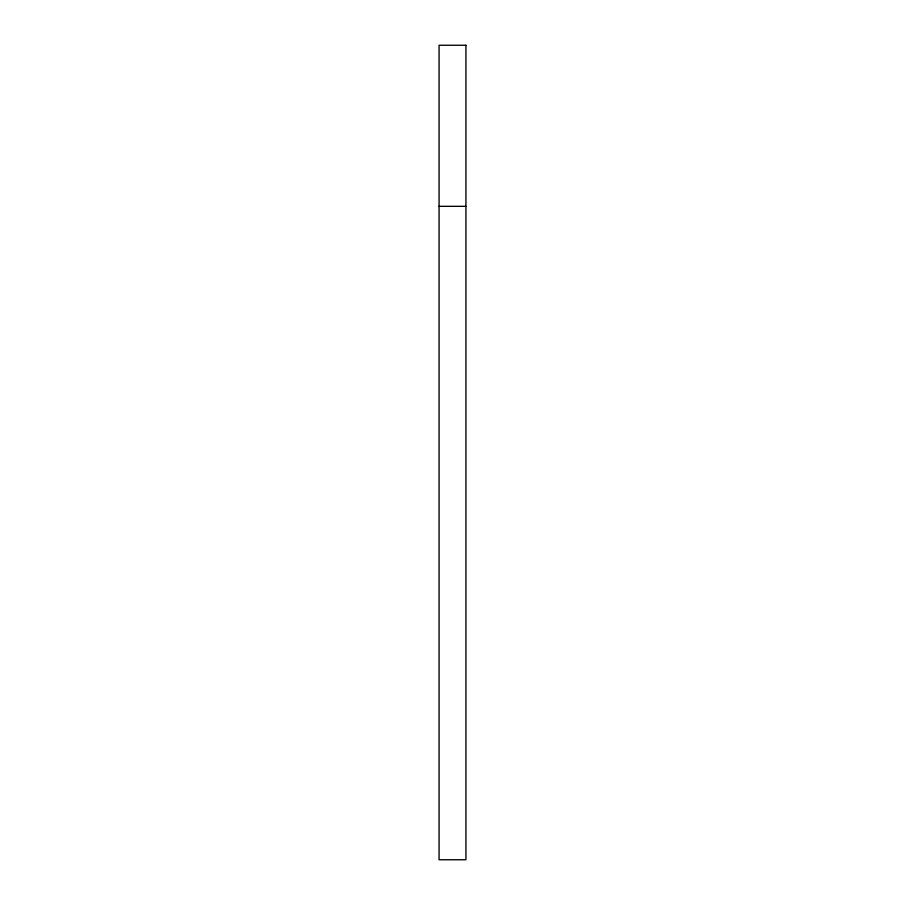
<?xml version="1.0" encoding="UTF-8"?>
<svg xmlns="http://www.w3.org/2000/svg" width="905" height="905" viewBox="0 0 905 905"><rect width="100%" height="100%" fill="white"/><g stroke="black" fill="none" stroke-linecap="round" stroke-linejoin="round"><path stroke-width="1.36" d="M439.072 206.329L465.928 206.329M465.928 45.25L439.072 45.25L439.072 859.75L465.928 859.75L465.928 45.25"/></g></svg>
